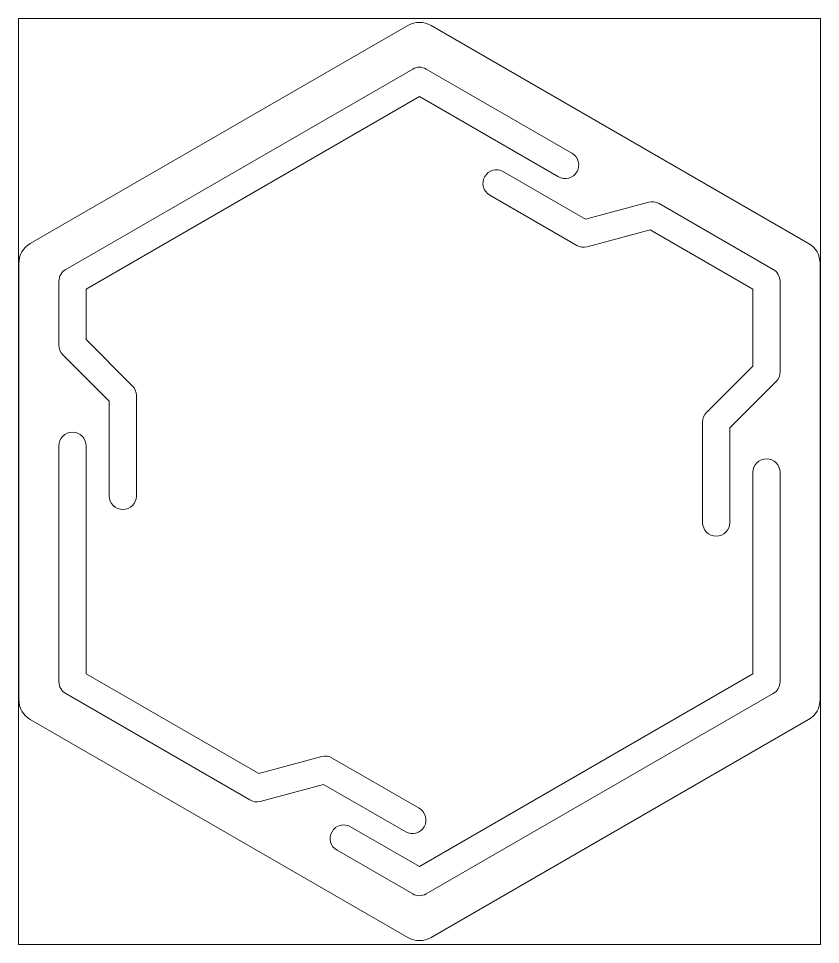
# Paper-space layout 'Layout1' of a CAD drawing. Header units: millimetres. Extents: x 0 to 104, y 0 to 120.
# The model-space entities are those that its viewports show. They can reach past a viewport. Long polylines and large blocks are cut down to what shows.
import ezdxf

# ---------------------------------------------------------------- set-up
doc = ezdxf.new("R2010")
doc.units = ezdxf.units.MM

msp = doc.modelspace()

# ---------------------------------------------------------------- linework, layer by layer
at = {"color": 18, "linetype": 'Continuous', "lineweight": 9, "true_color": 0x000000}
for points, knots in [([(135.17, 119.18), (136.1, 119.71), (137.24, 119.71), (138.17, 119.18), (138.17, 119.18), (187.13, 90.91), (187.13, 90.91), (188.06, 90.37), (188.63, 89.38), (188.63, 88.31), (188.63, 88.31), (188.63, 31.77), (188.63, 31.77), (188.63, 30.7), (188.06, 29.71), (187.13, 29.18), (187.13, 29.18), (138.17, 0.91), (138.17, 0.91), (137.24, 0.37), (136.1, 0.37), (135.17, 0.91), (135.17, 0.91), (86.2, 29.18), (86.2, 29.18), (85.28, 29.71), (84.71, 30.7), (84.71, 31.76), (84.71, 31.76), (84.71, 88.33), (84.71, 88.33), (84.71, 89.39), (85.27, 90.37), (86.19, 90.9), (86.19, 90.9), (135.17, 119.18), (135.17, 119.18)], [0, 0, 0, 0, 1, 1, 1, 2, 2, 2, 3, 3, 3, 4, 4, 4, 5, 5, 5, 6, 6, 6, 7, 7, 7, 8, 8, 8, 9, 9, 9, 10, 10, 10, 11, 11, 11, 12, 12, 12, 12]), ([(156.45, 102.61), (157.29, 102.12), (157.58, 101.04), (157.09, 100.2), (156.61, 99.36), (155.53, 99.07), (154.68, 99.55), (154.68, 99.55), (136.67, 109.97), (136.67, 109.97), (136.67, 109.97), (93.43, 85), (93.43, 85), (93.43, 85), (93.43, 78.44), (93.43, 78.44), (93.43, 78.44), (99.43, 72.44), (99.43, 72.44), (99.76, 72.11), (99.95, 71.66), (99.95, 71.2), (99.95, 71.2), (99.95, 58.16), (99.95, 58.16), (99.95, 57.19), (99.16, 56.4), (98.19, 56.4), (97.21, 56.4), (96.42, 57.19), (96.42, 58.16), (96.42, 58.16), (96.42, 70.46), (96.42, 70.46), (96.42, 70.46), (90.42, 76.47), (90.42, 76.47), (90.09, 76.8), (89.91, 77.24), (89.91, 77.71), (89.91, 77.71), (89.91, 86.02), (89.91, 86.02), (89.91, 86.65), (90.24, 87.24), (90.79, 87.55), (90.79, 87.55), (135.79, 113.53), (135.79, 113.53), (136.33, 113.85), (137.01, 113.85), (137.55, 113.53), (137.55, 113.53), (156.45, 102.61), (156.45, 102.61)], [0, 0, 0, 0, 1, 1, 1, 2, 2, 2, 3, 3, 3, 4, 4, 4, 5, 5, 5, 6, 6, 6, 7, 7, 7, 8, 8, 8, 9, 9, 9, 10, 10, 10, 11, 11, 11, 12, 12, 12, 13, 13, 13, 14, 14, 14, 15, 15, 15, 16, 16, 16, 17, 17, 17, 18, 18, 18, 18]), ([(145.78, 97.17), (144.94, 97.66), (144.65, 98.73), (145.14, 99.58), (145.62, 100.42), (146.7, 100.71), (147.55, 100.22), (147.55, 100.22), (158.2, 94.07), (158.2, 94.07), (158.2, 94.07), (166.4, 96.27), (166.4, 96.27), (166.85, 96.39), (167.33, 96.33), (167.74, 96.09), (167.74, 96.09), (182.55, 87.55), (182.55, 87.55), (183.1, 87.24), (183.43, 86.65), (183.43, 86.02), (183.43, 86.02), (183.43, 74.26), (183.43, 74.26), (183.43, 73.79), (183.25, 73.34), (182.92, 73.01), (182.92, 73.01), (176.92, 67.01), (176.92, 67.01), (176.92, 67.01), (176.92, 54.71), (176.92, 54.71), (176.92, 53.73), (176.13, 52.94), (175.15, 52.94), (174.18, 52.94), (173.39, 53.73), (173.39, 54.71), (173.39, 54.71), (173.39, 67.74), (173.39, 67.74), (173.39, 68.21), (173.57, 68.66), (173.91, 68.99), (173.91, 68.99), (179.91, 74.99), (179.91, 74.99), (179.91, 74.99), (179.91, 85), (179.91, 85), (179.91, 85), (166.61, 92.67), (166.61, 92.67), (166.61, 92.67), (158.41, 90.48), (158.41, 90.48), (157.96, 90.35), (157.48, 90.42), (157.07, 90.65), (157.07, 90.65), (145.78, 97.17), (145.78, 97.17)], [0, 0, 0, 0, 1, 1, 1, 2, 2, 2, 3, 3, 3, 4, 4, 4, 5, 5, 5, 6, 6, 6, 7, 7, 7, 8, 8, 8, 9, 9, 9, 10, 10, 10, 11, 11, 11, 12, 12, 12, 13, 13, 13, 14, 14, 14, 15, 15, 15, 16, 16, 16, 17, 17, 17, 18, 18, 18, 19, 19, 19, 20, 20, 20, 21, 21, 21, 21]), ([(89.91, 64.68), (89.91, 65.65), (90.7, 66.44), (91.67, 66.44), (92.64, 66.44), (93.43, 65.65), (93.43, 64.68), (93.43, 64.68), (93.43, 35.08), (93.43, 35.08), (93.43, 35.08), (115.82, 22.16), (115.82, 22.16), (115.82, 22.16), (124.01, 24.36), (124.01, 24.36), (124.47, 24.48), (124.95, 24.42), (125.35, 24.18), (125.35, 24.18), (136.64, 17.67), (136.64, 17.67), (137.48, 17.18), (137.77, 16.1), (137.29, 15.26), (136.8, 14.41), (135.72, 14.12), (134.88, 14.61), (134.88, 14.61), (124.22, 20.76), (124.22, 20.76), (124.22, 20.76), (116.03, 18.56), (116.03, 18.56), (115.57, 18.44), (115.09, 18.5), (114.69, 18.74), (114.69, 18.74), (90.79, 32.53), (90.79, 32.53), (90.24, 32.85), (89.91, 33.43), (89.91, 34.06), (89.91, 34.06), (89.91, 64.68), (89.91, 64.68)], [0, 0, 0, 0, 1, 1, 1, 2, 2, 2, 3, 3, 3, 4, 4, 4, 5, 5, 5, 6, 6, 6, 7, 7, 7, 8, 8, 8, 9, 9, 9, 10, 10, 10, 11, 11, 11, 12, 12, 12, 13, 13, 13, 14, 14, 14, 15, 15, 15, 15]), ([(125.98, 12.22), (125.13, 12.71), (124.84, 13.78), (125.33, 14.63), (125.82, 15.47), (126.9, 15.76), (127.74, 15.27), (127.74, 15.27), (136.67, 10.12), (136.67, 10.12), (136.67, 10.12), (179.91, 35.08), (179.91, 35.08), (179.91, 35.08), (179.91, 61.22), (179.91, 61.22), (179.91, 62.2), (180.7, 62.99), (181.67, 62.99), (182.64, 62.99), (183.43, 62.2), (183.43, 61.22), (183.43, 61.22), (183.43, 34.06), (183.43, 34.06), (183.43, 33.43), (183.1, 32.85), (182.55, 32.53), (182.55, 32.53), (137.55, 6.55), (137.55, 6.55), (137.01, 6.24), (136.33, 6.24), (135.79, 6.55), (135.79, 6.55), (125.98, 12.22), (125.98, 12.22)], [0, 0, 0, 0, 1, 1, 1, 2, 2, 2, 3, 3, 3, 4, 4, 4, 5, 5, 5, 6, 6, 6, 7, 7, 7, 8, 8, 8, 9, 9, 9, 10, 10, 10, 11, 11, 11, 12, 12, 12, 12])]:
    msp.add_open_spline(points, degree=3, knots=knots, dxfattribs=at)

psp = doc.layouts.get("Layout1")

# ---------------------------------------------------------------- viewports
at = {"layer": '0'}
psp.add_viewport(center=(52, 60.04), size=(104.01, 120.085), view_center_point=(136.67, 60.04), view_height=120.085, dxfattribs=at)

doc.saveas('drawing.dxf')
